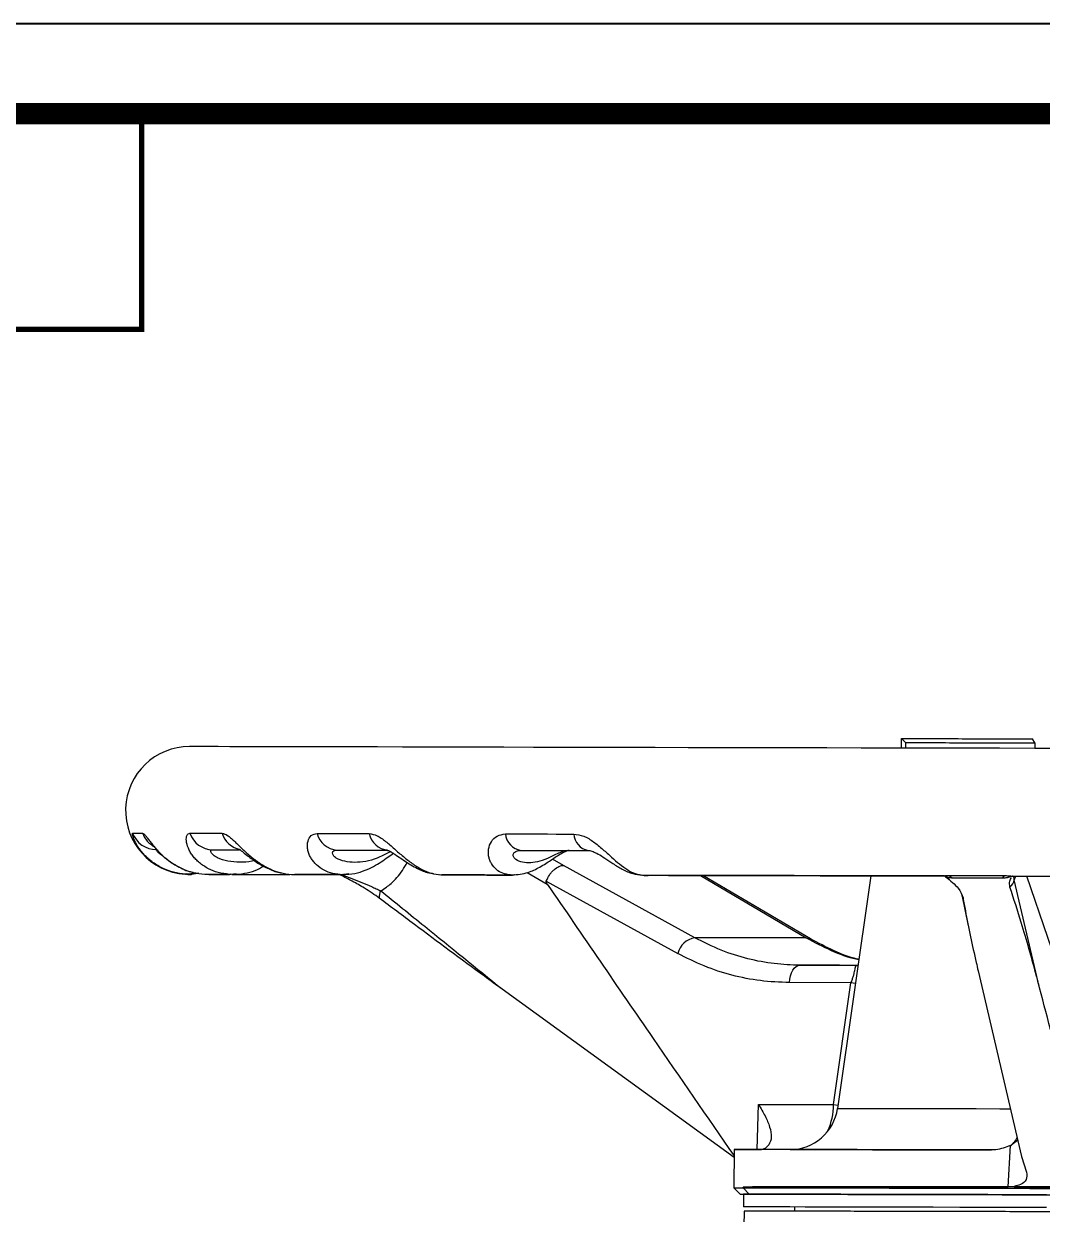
# Model space of a CAD drawing. Header units: millimetres. Extents: x 2642 to 4256, y 821 to 2003.
# Drawn here: x 2862.2 to 3021.6, y 1816.3 to 2002.6 of the extents above; entities that cross this region are included whole.
import ezdxf

# ---------------------------------------------------------------- set-up
doc = ezdxf.new("R2010")
doc.units = ezdxf.units.MM
doc.layers.add('粗实线', color=7, linetype='Continuous', lineweight=40)

# ---------------------------------------------------------------- blocks, each defined once
blk = doc.blocks.new('图框2')
blk.add_line((23795.37, 7810.82), (22181, 7810.82))
at = {"const_width": 3.38}
blk.add_lwpolyline([(23781.31, 7796.75), (22251.31, 7796.75), (22251.31, 6643.63), (23781.31, 6643.63)], close=True, dxfattribs=at)
at = {"const_width": 0.844}
blk.add_lwpolyline([(22420.06, 7796.75), (22420.06, 7763), (22251.31, 7763)], dxfattribs=at)

msp = doc.modelspace()

# ---------------------------------------------------------------- linework, layer by layer
at = {"color": 7, "linetype": 'Continuous', "lineweight": 25}
for p, q in [((2999.527, 1889.229), (2999.53, 1890.725)), ((2999.53, 1890.725), (3000.165, 1890.091)), ((3000.165, 1890.091), (3000.163, 1889.227)), ((3020.435, 1890.062), (3020.041, 1890.688)), ((3020.435, 1890.062), (3020.433, 1889.184)), ((3024.364, 1889.177), (3020.433, 1889.186)), ((2891.706, 1873.324), (2895.952, 1873.315)), ((2911.165, 1873.282), (2919.133, 1873.265)), ((2919.054, 1873.266), (2919.112, 1873.265)), ((2939.98, 1873.221), (2950.462, 1873.198)), ((2950.462, 1873.198), (2950.942, 1873.128)), ((2946.658, 1870.856), (2944.907, 1871.863)), ((2967.182, 1859.559), (2946.658, 1870.856)), ((2887.42, 1869.494), (2887.467, 1869.493)), ((2887.467, 1869.493), (2887.568, 1869.554)), ((2887.594, 1869.495), (2887.553, 1869.495)), ((2887.669, 1869.481), (2887.568, 1869.554)), ((2887.669, 1869.481), (2887.621, 1869.482)), ((2889.557, 1869.639), (2887.669, 1869.481)), ((2887.901, 1869.482), (2888.197, 1869.506)), ((2888.154, 1869.468), (2889.35, 1869.672)), ((2894.344, 1869.473), (2894.643, 1869.538)), ((2895.425, 1869.546), (2894.551, 1869.461)), ((2894.551, 1869.461), (2894.643, 1869.538)), ((2894.723, 1869.453), (2894.927, 1869.453)), ((2904.565, 1869.432), (2904.886, 1869.432)), ((2911.7, 1869.431), (2912.183, 1869.5)), ((2913.053, 1869.558), (2911.891, 1869.421)), ((2911.891, 1869.421), (2912.183, 1869.5)), ((2927.203, 1869.433), (2927.435, 1869.395)), ((2938.34, 1869.371), (2938.976, 1869.443)), ((2940.968, 1869.759), (2944.1, 1867.958)), ((2959.247, 1869.315), (2959.909, 1869.314)), ((2968.064, 1869.298), (2984.651, 1859.522)), ((2985.307, 1859.376), (2968.459, 1869.297)), ((2994.731, 1869.24), (2989.536, 1832.846)), ((3006.286, 1869.216), (3006.446, 1869.101)), ((3007.067, 1868.627), (3006.446, 1869.101)), ((3006.986, 1869.298), (3015.626, 1869.279)), ((3006.986, 1869.297), (3007.477, 1868.947)), ((3007.477, 1868.947), (3015.377, 1868.929)), ((3015.626, 1869.279), (3015.377, 1868.929)), ((3016.908, 1869.2), (3016.858, 1869.193)), ((3017.201, 1868.621), (3017.126, 1869.229)), ((3017.415, 1869.198), (3017.201, 1868.621)), ((3026.493, 1847.687), (3019.147, 1869.195)), ((2943.951, 1868.428), (2964.521, 1857.098)), ((3021.161, 1851.721), (3017.201, 1868.621)), ((3008.964, 1866.269), (3009.99, 1861.436)), ((2983.654, 1855.244), (2992.509, 1855.225)), ((2992.509, 1855.225), (2990.848, 1855.229)), ((2992.731, 1855.228), (2992.509, 1855.225)), ((2992.509, 1855.225), (2992.73, 1855.225)), ((3011.536, 1854.387), (3018.34, 1825.313)), ((2991.64, 1852.511), (2982.009, 1852.531)), ((2988.929, 1833.437), (2991.64, 1852.511)), ((2992.327, 1852.401), (2991.64, 1852.511)), ((2973.332, 1825.151), (2937.043, 1851.483)), ((2976.963, 1826.417), (2977.141, 1833.463)), ((2977.141, 1833.463), (2988.929, 1833.437)), ((2988.929, 1833.437), (2989.606, 1833.336)), ((3016.6, 1827.043), (3017.736, 1827.896)), ((2973.335, 1826.424), (2973.322, 1820.424)), ((2982.138, 1826.406), (2977.614, 1826.415)), ((3016.245, 1820.565), (3016.6, 1827.043)), ((3018.34, 1825.313), (3019.132, 1822.859)), ((2973.322, 1820.424), (2974.32, 1819.422)), ((2974.74, 1820.421), (2974.741, 1820.525)), ((2975.719, 1819.419), (2974.74, 1820.421)), ((3017.159, 1820.63), (3016.245, 1820.565)), ((2974.82, 1819.421), (2974.815, 1817.421)), ((2974.914, 1816.762), (2974.589, 1795.394)), ((2982.815, 1817.404), (2982.814, 1816.745))]:
    msp.add_line(p, q, dxfattribs=at)
at = {"color": 7, "linetype": 'Continuous', "lineweight": 25, "flags": 128}
for points in [[(2999.527, 1889.23), (2994.962, 1889.24), (2987.871, 1889.255), (2980.915, 1889.27), (2974.11, 1889.285), (2967.472, 1889.299), (2961.016, 1889.313), (2954.755, 1889.326), (2948.705, 1889.339), (2942.877, 1889.351), (2937.286, 1889.363), (2931.945, 1889.375), (2926.864, 1889.386), (2922.055, 1889.396), (2917.53, 1889.405), (2913.298, 1889.414), (2909.368, 1889.423), (2905.751, 1889.431), (2902.452, 1889.438), (2899.481, 1889.444), (2896.844, 1889.449), (2894.546, 1889.454), (2892.593, 1889.458), (2890.989, 1889.462), (2889.738, 1889.464), (2888.842, 1889.466), (2888.303, 1889.467), (2888.124, 1889.468)], [(3022.272, 1889.18), (3014.886, 1889.196), (3007.574, 1889.212), (3000.352, 1889.227), (2993.235, 1889.242), (2986.24, 1889.257), (2979.382, 1889.272), (2972.676, 1889.286), (2966.136, 1889.3), (2959.777, 1889.314), (2953.613, 1889.327), (2947.658, 1889.34), (2941.924, 1889.352), (2936.425, 1889.364), (2931.171, 1889.375), (2926.176, 1889.386), (2921.45, 1889.396), (2917.002, 1889.406), (2912.844, 1889.414), (2908.984, 1889.423), (2905.43, 1889.43), (2902.191, 1889.437), (2899.273, 1889.444), (2896.684, 1889.449), (2894.428, 1889.454), (2892.51, 1889.458), (2890.936, 1889.462), (2889.708, 1889.464), (2888.828, 1889.466), (2888.3, 1889.467), (2888.124, 1889.468)], [(2879.204, 1875.928), (2879.338, 1875.927), (2879.489, 1875.927), (2879.657, 1875.927), (2879.842, 1875.926), (2880.045, 1875.926), (2880.264, 1875.925), (2880.501, 1875.925), (2880.755, 1875.924)], [(2888.181, 1875.908), (2888.752, 1875.907), (2889.339, 1875.906), (2889.943, 1875.904), (2890.562, 1875.903), (2891.198, 1875.902), (2891.85, 1875.9), (2892.517, 1875.899), (2893.201, 1875.897)], [(2908.079, 1875.865), (2909.048, 1875.863), (2910.032, 1875.861), (2911.03, 1875.859), (2912.041, 1875.857), (2913.067, 1875.855), (2914.106, 1875.852), (2915.159, 1875.85), (2916.226, 1875.848)], [(2937.542, 1875.802), (2938.844, 1875.799), (2940.157, 1875.797), (2941.481, 1875.794), (2942.815, 1875.791), (2944.161, 1875.788), (2945.517, 1875.785), (2946.884, 1875.782), (2948.261, 1875.779)], [(2888.089, 1869.468), (2888.103, 1869.468), (2888.131, 1869.468), (2888.169, 1869.468), (2888.218, 1869.468), (2888.279, 1869.467), (2888.35, 1869.467), (2888.432, 1869.467)], [(2891.139, 1869.461), (2891.531, 1869.46), (2891.947, 1869.459), (2892.386, 1869.458), (2892.848, 1869.457), (2893.333, 1869.456), (2893.841, 1869.455), (2894.341, 1869.454)], [(2894.844, 1869.454), (2895.801, 1869.452), (2897.924, 1869.447), (2900.296, 1869.442), (2902.912, 1869.437), (2903.825, 1869.435)], [(2904.424, 1869.433), (2905.768, 1869.43), (2908.86, 1869.424), (2911.893, 1869.417)], [(2927.795, 1869.382), (2928.157, 1869.382), (2928.52, 1869.381), (2928.885, 1869.38), (2929.251, 1869.379), (2929.619, 1869.378), (2929.988, 1869.378), (2930.358, 1869.377), (2930.73, 1869.376)], [(2930.73, 1869.376), (2931.69, 1869.374), (2932.66, 1869.372), (2933.638, 1869.37), (2934.625, 1869.368), (2935.621, 1869.366), (2936.626, 1869.363), (2937.639, 1869.361), (2938.661, 1869.359)], [(2968.401, 1869.297), (2971.859, 1869.29), (2977.621, 1869.277)], [(2984.651, 1859.522), (2982.116, 1859.527), (2979.676, 1859.532), (2977.332, 1859.537), (2975.089, 1859.542), (2972.95, 1859.547), (2970.917, 1859.551), (2968.993, 1859.555), (2967.182, 1859.559)], [(2984.651, 1859.522), (2985.007, 1859.494), (2985.305, 1859.377)], [(2982.009, 1852.531), (2982.058, 1853.07), (2982.164, 1853.583), (2982.322, 1854.052), (2982.527, 1854.461), (2982.772, 1854.795), (2983.048, 1855.042), (2983.346, 1855.193), (2983.654, 1855.244)], [(2989.536, 1832.846), (2989.549, 1832.846), (2989.826, 1832.845), (2990.467, 1832.844), (2991.468, 1832.842), (2992.823, 1832.839), (2994.523, 1832.835), (2996.558, 1832.831), (2998.914, 1832.826), (3001.578, 1832.82), (3004.533, 1832.814), (3007.76, 1832.807), (3011.24, 1832.799), (3014.95, 1832.791), (3016.546, 1832.788)], [(3013.655, 1826.338), (3008.994, 1826.348), (3004.534, 1826.357), (3000.298, 1826.366), (2996.307, 1826.375), (2992.582, 1826.383), (2989.142, 1826.39), (2986.004, 1826.397), (2983.184, 1826.403), (2980.697, 1826.408), (2978.556, 1826.413), (2976.77, 1826.417), (2975.35, 1826.42), (2974.303, 1826.422), (2973.634, 1826.424), (2973.347, 1826.424), (2973.442, 1826.424), (2973.92, 1826.423), (2974.778, 1826.421), (2976.011, 1826.419), (2977.614, 1826.415)], [(2973.322, 1820.424), (2973.422, 1820.424), (2973.89, 1820.423), (2974.74, 1820.421)], [(2974.74, 1820.421), (2975.96, 1820.419), (2977.534, 1820.415), (2979.453, 1820.411), (2981.709, 1820.406), (2984.29, 1820.401), (2987.184, 1820.394), (2990.377, 1820.388), (2993.852, 1820.38), (2997.594, 1820.372), (3001.584, 1820.364), (3005.803, 1820.355), (3010.229, 1820.345), (3014.841, 1820.335), (3019.617, 1820.325), (3024.534, 1820.314)], [(2974.741, 1820.525), (2975.961, 1820.522), (2977.534, 1820.519), (2979.453, 1820.514), (2981.709, 1820.51), (2984.29, 1820.504), (2987.184, 1820.498), (2990.377, 1820.491), (2993.853, 1820.484), (2997.595, 1820.476), (3001.585, 1820.467), (3005.803, 1820.458), (3010.229, 1820.448), (3014.841, 1820.439), (3019.617, 1820.428), (3024.534, 1820.418)], [(3017.159, 1820.63), (3018.714, 1820.627), (3020.285, 1820.624), (3021.869, 1820.62), (3023.467, 1820.617), (3025.078, 1820.614), (3026.7, 1820.61), (3028.334, 1820.607), (3029.977, 1820.603)], [(2974.32, 1819.422), (2974.418, 1819.422), (2974.88, 1819.421), (2975.719, 1819.419)], [(3022.256, 1819.319), (3017.577, 1819.329), (3013.044, 1819.339), (3008.68, 1819.348), (3004.504, 1819.357), (3000.537, 1819.366), (2996.798, 1819.374), (2993.304, 1819.381), (2990.073, 1819.388), (2987.119, 1819.395), (2984.456, 1819.4), (2982.099, 1819.405), (2980.056, 1819.41), (2978.339, 1819.414), (2976.956, 1819.416), (2975.912, 1819.419), (2975.214, 1819.42), (2974.864, 1819.421), (2974.82, 1819.421)], [(2975.719, 1819.419), (2976.923, 1819.417), (2978.475, 1819.413), (2980.369, 1819.409), (2982.595, 1819.404), (2985.142, 1819.399), (2987.997, 1819.393), (2991.147, 1819.386), (2994.577, 1819.379), (2998.269, 1819.371), (3002.206, 1819.362), (3006.368, 1819.353), (3010.735, 1819.344), (3015.286, 1819.334), (3019.998, 1819.324), (3024.849, 1819.314)], [(3022.252, 1817.319), (3017.573, 1817.329), (3013.04, 1817.339), (3008.675, 1817.348), (3004.5, 1817.357), (3000.533, 1817.366), (2996.794, 1817.374), (2993.3, 1817.381), (2990.068, 1817.388), (2987.114, 1817.395), (2984.452, 1817.4), (2982.094, 1817.405), (2980.052, 1817.41), (2978.335, 1817.414), (2976.951, 1817.417), (2975.908, 1817.419), (2975.209, 1817.42), (2974.859, 1817.421), (2974.815, 1817.421)]]:
    msp.add_lwpolyline(points, dxfattribs=at)
at = {"color": 7, "linetype": 'Continuous', "lineweight": 25}
for centre, radius, start, end in [((2888.103, 1879.468), 10, 89.87751, 266.08698), ((2882.938, 1877.333), 3.99, 200.62584, 269.83577), ((2884.487, 1877.313), 3.982, 200.40752, 242.70913), ((2891.776, 1877.116), 3.793, 198.57422, 268.9394), ((2896.757, 1877.026), 3.731, 197.60616, 258.75408), ((2911.38, 1876.674), 3.399, 193.76926, 266.38233), ((2919.413, 1876.509), 3.255, 191.71062, 265.05504), ((2940.462, 1876.117), 2.936, 186.15778, 260.55338), ((2951.067, 1875.943), 2.811, 183.34508, 257.57607), ((2888.103, 1879.468), 10, 267.23859, 269.87751), ((2888.347, 1960.491), 91.024, 269.83269, 269.88273), ((3015.399, 1868.9), 1.823, 308.25504, 351.17437), ((2919.717, 1865.991), 1.913, 152.36136, 187.28594), ((3010.41, 1866.619), 1.488, 193.75442, 213.93144), ((2967.85, 1856.167), 3.457, 101.14062, 164.37777), ((2977.783, 1833.678), 11.149, 336.94632, 358.7596), ((2982.112, 1833.906), 7.5, 269.87751, 351.87751), ((3013.377, 1830.573), 4.862, 309.67622, 331.69155)]:
    msp.add_arc(centre, radius, start, end, dxfattribs=at)
for points, knots in [([(2999.53, 1890.725), (3002.897, 1890.719), (3009.645, 1890.707), (3016.571, 1890.695), (3020.041, 1890.688)], [0, 0, 0, 0, 0.4988559, 1, 1, 1, 1]), ([(3000.165, 1890.091), (3003.491, 1890.087), (3010.161, 1890.078), (3017.005, 1890.068), (3020.435, 1890.062)], [0, 0, 0, 0, 0.498853, 1, 1, 1, 1]), ([(2887.467, 1869.493), (2886.845, 1869.572), (2885.635, 1869.726), (2883.908, 1870.377), (2882.628, 1871.132), (2881.734, 1871.846), (2881.141, 1872.408), (2880.62, 1872.995), (2880.018, 1873.806), (2879.477, 1874.777), (2879.148, 1875.724), (2879.185, 1875.86), (2879.204, 1875.928)], [0, 0, 0, 0, 0.12815128, 0.24968425, 0.38014414, 0.44118834, 0.49971966, 0.56356941, 0.62458975, 0.74964254, 0.87500653, 1, 1, 1, 1]), ([(2880.755, 1875.924), (2880.875, 1875.859), (2881.053, 1875.761), (2881.461, 1875.234), (2881.823, 1874.752), (2882.258, 1874.189), (2882.75, 1873.595), (2883.316, 1872.979), (2884.128, 1872.193), (2885.065, 1871.45), (2886.105, 1870.806), (2887.211, 1870.247), (2888.685, 1869.706), (2889.894, 1869.559), (2890.514, 1869.483)], [0, 0, 0, 0, 0.1244726, 0.1859089, 0.2498878, 0.3111053, 0.3751889, 0.4362181, 0.5000981, 0.6195311, 0.6833816, 0.7502528, 0.8718565, 1, 1, 1, 1]), ([(2894.344, 1869.473), (2893.754, 1869.546), (2892.602, 1869.691), (2891.004, 1870.333), (2889.858, 1871.086), (2889.097, 1871.8), (2888.614, 1872.363), (2888.218, 1872.953), (2887.807, 1873.768), (2887.552, 1874.747), (2887.647, 1875.703), (2888.003, 1875.84), (2888.181, 1875.908)], [0, 0, 0, 0, 0.1280635, 0.2496605, 0.3801541, 0.4411983, 0.4997165, 0.5635714, 0.6245804, 0.7496419, 0.8750131, 1, 1, 1, 1]), ([(2893.201, 1875.897), (2893.474, 1875.831), (2893.882, 1875.732), (2894.551, 1875.198), (2895.084, 1874.712), (2895.664, 1874.143), (2896.273, 1873.545), (2896.93, 1872.925), (2897.828, 1872.136), (2898.808, 1871.392), (2899.854, 1870.748), (2900.944, 1870.192), (2902.362, 1869.658), (2903.491, 1869.52), (2904.07, 1869.449)], [0, 0, 0, 0, 0.1244778, 0.1858957, 0.249876, 0.3110978, 0.3752041, 0.4362225, 0.5001072, 0.6195243, 0.6833849, 0.7502763, 0.8719414, 1, 1, 1, 1]), ([(2911.7, 1869.431), (2911.18, 1869.5), (2910.167, 1869.635), (2908.808, 1870.27), (2907.877, 1871.02), (2907.302, 1871.735), (2906.964, 1872.299), (2906.721, 1872.89), (2906.532, 1873.71), (2906.582, 1874.695), (2907.098, 1875.659), (2907.752, 1875.797), (2908.079, 1875.865)], [0, 0, 0, 0, 0.12798414, 0.24964221, 0.38016298, 0.44120626, 0.49971221, 0.56357312, 0.62457328, 0.74964181, 0.87501882, 1, 1, 1, 1]), ([(2916.226, 1875.848), (2916.635, 1875.781), (2917.247, 1875.68), (2918.132, 1875.142), (2918.8, 1874.651), (2919.485, 1874.079), (2920.167, 1873.476), (2920.868, 1872.853), (2921.787, 1872.062), (2922.74, 1871.317), (2923.717, 1870.674), (2924.711, 1870.12), (2925.972, 1869.592), (2926.939, 1869.462), (2927.435, 1869.395)], [0, 0, 0, 0, 0.124482, 0.1858845, 0.2498661, 0.3110911, 0.3752157, 0.4362261, 0.5001158, 0.6195186, 0.6833865, 0.7502937, 0.8720137, 1, 1, 1, 1]), ([(2938.34, 1869.371), (2937.928, 1869.436), (2937.124, 1869.564), (2936.102, 1870.191), (2935.453, 1870.939), (2935.107, 1871.654), (2934.939, 1872.218), (2934.867, 1872.811), (2934.916, 1873.634), (2935.272, 1874.624), (2936.178, 1875.595), (2937.088, 1875.733), (2937.542, 1875.802)], [0, 0, 0, 0, 0.1279194, 0.2496295, 0.3801702, 0.4412122, 0.4997079, 0.5635745, 0.6245684, 0.7496421, 0.8750234, 1, 1, 1, 1]), ([(2948.261, 1875.779), (2948.779, 1875.708), (2949.819, 1875.566), (2951.376, 1874.591), (2952.819, 1873.392), (2954.159, 1872.157), (2955.454, 1871.028), (2956.684, 1870.139), (2957.898, 1869.513), (2958.634, 1869.389), (2959.011, 1869.325)], [0, 0, 0, 0, 0.1246272, 0.2497104, 0.374925, 0.4997457, 0.6192737, 0.7500197, 0.8719212, 1, 1, 1, 1]), ([(2882.67, 1873.705), (2882.667, 1873.705), (2882.632, 1873.706), (2882.704, 1873.607), (2882.885, 1873.384), (2883.209, 1873.04), (2883.82, 1872.441), (2884.853, 1871.55), (2886.529, 1870.545), (2887.871, 1869.887), (2888.647, 1869.787), (2888.659, 1869.786)], [0, 0, 0, 0, 0.0081114, 0.0768965, 0.1482933, 0.2252732, 0.308902, 0.5022082, 0.7321601, 0.9958891, 1, 1, 1, 1]), ([(2883.93, 1872.399), (2883.869, 1872.429), (2883.556, 1872.582), (2883.168, 1872.917), (2882.884, 1873.271), (2882.912, 1873.319), (2882.926, 1873.343)], [0, 0, 0, 0, 0.0737246, 0.3731715, 0.686422, 1, 1, 1, 1]), ([(2898.231, 1871.644), (2898.105, 1871.608), (2897.351, 1871.392), (2895.95, 1871.351), (2894.113, 1871.487), (2892.684, 1871.922), (2891.821, 1872.453), (2891.444, 1872.896), (2891.412, 1873.254), (2891.608, 1873.301), (2891.706, 1873.324)], [0, 0, 0, 0, 0.0384572, 0.2309424, 0.4234302, 0.6153121, 0.715823, 0.807692, 0.9037958, 1, 1, 1, 1]), ([(2895.927, 1873.4), (2895.924, 1873.398), (2895.915, 1873.391), (2896.118, 1873.241), (2896.564, 1872.888), (2897.261, 1872.335), (2898.532, 1871.394), (2900.139, 1870.472), (2901.646, 1869.81), (2902.39, 1869.722), (2902.497, 1869.709)], [0, 0, 0, 0, 0.0566036, 0.1417938, 0.2232337, 0.3716522, 0.4790812, 0.7518494, 0.9644763, 1, 1, 1, 1]), ([(2919.626, 1873.002), (2919.492, 1872.947), (2919.113, 1872.792), (2918.364, 1872.394), (2917.167, 1871.87), (2915.675, 1871.443), (2913.976, 1871.292), (2912.377, 1871.453), (2911.195, 1871.881), (2910.581, 1872.413), (2910.428, 1872.855), (2910.637, 1873.213), (2910.989, 1873.259), (2911.165, 1873.282)], [0, 0, 0, 0, 0.03766201, 0.10619711, 0.17487785, 0.31226406, 0.44993761, 0.58761295, 0.72485502, 0.79674458, 0.86245319, 0.93119068, 1, 1, 1, 1]), ([(2912.128, 1869.416), (2912.75, 1869.454), (2913.922, 1869.525), (2915.535, 1870.041), (2916.901, 1870.683), (2918.091, 1871.402), (2919.151, 1872.149), (2919.74, 1872.569), (2920.016, 1872.767)], [0, 0, 0, 0, 0.2160598, 0.4068002, 0.5722695, 0.7235056, 0.870023, 1, 1, 1, 1]), ([(2918.699, 1873.305), (2918.747, 1873.318), (2918.839, 1873.342), (2919.146, 1873.252), (2919.55, 1873.054), (2920.155, 1872.689), (2920.903, 1872.175), (2922.147, 1871.316), (2923.657, 1870.425), (2925.197, 1869.735), (2926.021, 1869.639), (2926.257, 1869.612)], [0, 0, 0, 0, 0.0795455, 0.1530718, 0.2224941, 0.2889953, 0.4105927, 0.4994512, 0.7335913, 0.9237047, 1, 1, 1, 1]), ([(2938.633, 1869.359), (2939.461, 1869.442), (2940.919, 1869.588), (2942.669, 1870.435), (2944.052, 1871.272), (2945.114, 1872.008), (2946.065, 1872.627), (2946.719, 1872.986), (2947.213, 1873.177), (2947.405, 1873.195), (2947.504, 1873.205)], [0, 0, 0, 0, 0.2415564, 0.4249346, 0.5252436, 0.6744027, 0.7537852, 0.8323048, 0.9129608, 1, 1, 1, 1]), ([(2947.522, 1873.205), (2947.258, 1873.182), (2946.732, 1873.136), (2945.855, 1872.783), (2944.962, 1872.343), (2943.829, 1871.809), (2942.55, 1871.386), (2941.163, 1871.234), (2939.913, 1871.394), (2939.058, 1871.821), (2938.736, 1872.353), (2938.816, 1872.794), (2939.254, 1873.151), (2939.738, 1873.198), (2939.98, 1873.221)], [0, 0, 0, 0, 0.0625989, 0.1249044, 0.1872263, 0.2496806, 0.3746119, 0.4998044, 0.6249986, 0.7497987, 0.815171, 0.8749227, 0.9374287, 1, 1, 1, 1]), ([(2950.133, 1873.238), (2950.294, 1873.24), (2950.624, 1873.245), (2951.276, 1873.055), (2952.122, 1872.646), (2953.188, 1871.966), (2954.452, 1871.093), (2955.914, 1870.204), (2957.449, 1869.514), (2958.461, 1869.415), (2958.93, 1869.368)], [0, 0, 0, 0, 0.0763522, 0.1570102, 0.2470379, 0.356597, 0.4925526, 0.6555134, 0.8402738, 1, 1, 1, 1]), ([(2894.911, 1869.453), (2896.114, 1869.542), (2897.824, 1869.669), (2899.281, 1870.527), (2899.712, 1870.782)], [0, 0, 0, 0, 0.7035476, 1, 1, 1, 1]), ([(2918.023, 1866.879), (2918.326, 1867.065), (2918.893, 1867.413), (2919.745, 1868.11), (2920.949, 1869.258), (2921.689, 1870.494), (2922.195, 1871.337)], [0, 0, 0, 0, 0.18369133, 0.34422859, 0.55221589, 1, 1, 1, 1]), ([(2943.951, 1868.428), (2944.104, 1868.749), (2944.339, 1869.244), (2944.786, 1869.822), (2945.279, 1870.331), (2945.864, 1870.722), (2946.336, 1870.85), (2946.568, 1870.861), (2946.635, 1870.857), (2946.658, 1870.856)], [0, 0, 0, 0, 0.2389954, 0.3678324, 0.4996781, 0.7489725, 0.9246806, 0.9739408, 1, 1, 1, 1]), ([(2890.514, 1869.483), (2891.059, 1869.481), (2892.15, 1869.478), (2893.612, 1869.474), (2894.344, 1869.473)], [0, 0, 0, 0, 0.4994057, 1, 1, 1, 1]), ([(2894.551, 1869.461), (2893.822, 1869.463), (2892.361, 1869.467), (2891.27, 1869.47), (2890.724, 1869.471)], [0, 0, 0, 0, 0.4994071, 1, 1, 1, 1]), ([(2904.07, 1869.449), (2905.257, 1869.446), (2907.633, 1869.44), (2910.343, 1869.434), (2911.7, 1869.431)], [0, 0, 0, 0, 0.4994067, 1, 1, 1, 1]), ([(2911.891, 1869.421), (2910.539, 1869.424), (2907.956, 1869.43), (2905.69, 1869.435), (2904.61, 1869.438)], [0, 0, 0, 0, 0.523527, 1, 1, 1, 1]), ([(2917.82, 1865.749), (2917.068, 1866.273), (2915.783, 1867.169), (2913.647, 1868.378), (2912.368, 1869.036), (2911.75, 1869.353)], [0, 0, 0, 0, 0.4211571, 0.7205143, 1, 1, 1, 1]), ([(2911.903, 1869.42), (2912.973, 1869.007), (2914.593, 1868.382), (2916.374, 1867.655), (2917.222, 1867.273), (2917.629, 1867.078), (2917.841, 1866.972), (2917.949, 1866.918), (2918.003, 1866.89), (2918.017, 1866.882), (2918.021, 1866.88), (2918.022, 1866.879), (2918.022, 1866.879), (2918.023, 1866.879)], [0, 0, 0, 0, 0.49197562, 0.74489765, 0.87175356, 0.93563258, 0.96773802, 0.99159295, 0.99772437, 0.99934206, 0.99978984, 0.99992413, 1, 1, 1, 1]), ([(2927.435, 1869.395), (2929.182, 1869.391), (2932.68, 1869.383), (2936.452, 1869.375), (2938.34, 1869.371)], [0, 0, 0, 0, 0.4994076, 1, 1, 1, 1]), ([(2938.498, 1869.362), (2936.618, 1869.366), (2932.853, 1869.374), (2929.362, 1869.382), (2927.614, 1869.386)], [0, 0, 0, 0, 0.4994087, 1, 1, 1, 1]), ([(2938.498, 1869.362), (2938.652, 1869.372), (2938.835, 1869.384), (2938.956, 1869.435), (2938.976, 1869.443)], [0, 0, 0, 0, 0.8392278, 1, 1, 1, 1]), ([(2958.818, 1869.349), (2958.725, 1869.355), (2958.593, 1869.363), (2958.451, 1869.393), (2958.409, 1869.401)], [0, 0, 0, 0, 0.7059466, 1, 1, 1, 1]), ([(2959.011, 1869.325), (2962.626, 1869.317), (2969.893, 1869.301), (2981.515, 1869.276), (2993.631, 1869.25), (3002.051, 1869.231), (3006.281, 1869.222)], [0, 0, 0, 0, 0.2462727, 0.4950304, 0.7462729, 1, 1, 1, 1]), ([(3006.286, 1869.216), (3003.083, 1869.222), (2996.665, 1869.236), (2987.929, 1869.255), (2980.008, 1869.272), (2972.876, 1869.287), (2965.891, 1869.302), (2961.396, 1869.312), (2959.148, 1869.317)], [0, 0, 0, 0, 0.1923729, 0.3854946, 0.5383615, 0.6912284, 0.8456142, 1, 1, 1, 1]), ([(3006.281, 1869.222), (3006.29, 1869.231), (3006.306, 1869.244), (3006.457, 1869.275), (3006.677, 1869.293), (3006.873, 1869.298), (3006.973, 1869.298), (3006.986, 1869.298)], [0, 0, 0, 0, 0.3360223, 0.5579813, 0.7819403, 0.9725676, 1, 1, 1, 1]), ([(3006.281, 1869.222), (3006.392, 1869.166), (3006.665, 1869.025), (3007.103, 1868.955), (3007.404, 1868.948), (3007.477, 1868.947)], [0, 0, 0, 0, 0.33920621, 0.83862702, 1, 1, 1, 1]), ([(3006.447, 1869.101), (3007.201, 1868.505), (3008.547, 1867.44), (3008.983, 1866.293), (3009.175, 1865.788)], [0, 0, 0, 0, 0.55969458, 1, 1, 1, 1]), ([(3015.377, 1868.929), (3015.63, 1868.94), (3016.109, 1868.961), (3016.549, 1869.123), (3016.757, 1869.2)], [0, 0, 0, 0, 0.5274406, 1, 1, 1, 1]), ([(3015.626, 1869.279), (3015.726, 1869.278), (3015.928, 1869.275), (3016.216, 1869.256), (3016.498, 1869.228), (3016.659, 1869.209), (3016.744, 1869.201), (3016.757, 1869.2)], [0, 0, 0, 0, 0.2100208, 0.4214812, 0.6107455, 0.9424452, 1, 1, 1, 1]), ([(3016.528, 1867.469), (3016.479, 1867.79), (3016.398, 1868.321), (3016.664, 1868.805), (3016.77, 1868.996)], [0, 0, 0, 0, 0.6047847, 1, 1, 1, 1]), ([(3016.757, 1869.2), (3019.393, 1869.194), (3024.664, 1869.183), (3029.995, 1869.172), (3032.659, 1869.166)], [0, 0, 0, 0, 0.5001571, 1, 1, 1, 1]), ([(3016.858, 1869.193), (3019.473, 1869.187), (3024.7, 1869.176), (3029.986, 1869.165), (3032.628, 1869.159)], [0, 0, 0, 0, 0.5001595, 1, 1, 1, 1]), ([(2944.1, 1867.958), (2944.07, 1868.003), (2944.009, 1868.097), (2943.951, 1868.227), (2943.934, 1868.335), (2943.938, 1868.392), (2943.948, 1868.42), (2943.951, 1868.428)], [0, 0, 0, 0, 0.3325712, 0.6879646, 0.8313814, 0.949784, 1, 1, 1, 1]), ([(2944.1, 1867.958), (2949.614, 1859.895), (2959.33, 1845.69), (2969.106, 1831.551), (2973.333, 1825.438)], [0, 0, 0, 0, 0.5675786, 1, 1, 1, 1]), ([(3021.161, 1851.721), (3020.982, 1852.401), (3020.085, 1855.799), (3018.614, 1861.048), (3017.129, 1865.619), (3016.528, 1867.469)], [0, 0, 0, 0, 0.1295721, 0.6478768, 1, 1, 1, 1]), ([(2937.043, 1851.483), (2936.118, 1852.159), (2931.495, 1855.541), (2925.045, 1860.3), (2919.642, 1864.375), (2917.82, 1865.749)], [0, 0, 0, 0, 0.14213623, 0.71070448, 1, 1, 1, 1]), ([(2937.043, 1851.483), (2933, 1854.753), (2926.659, 1859.882), (2920.32, 1865.017), (2918.023, 1866.879)], [0, 0, 0, 0, 0.6374709, 1, 1, 1, 1]), ([(3009.175, 1865.788), (3009.297, 1865.113), (3009.906, 1861.741), (3010.716, 1857.939), (3011.438, 1854.812), (3011.536, 1854.387)], [0, 0, 0, 0, 0.1776255, 0.8881599, 1, 1, 1, 1]), ([(2983.654, 1855.244), (2982.313, 1855.293), (2979.575, 1855.393), (2975.452, 1856.197), (2971.258, 1857.501), (2968.558, 1858.865), (2967.182, 1859.559)], [0, 0, 0, 0, 0.2354209, 0.48057, 0.7354347, 1, 1, 1, 1]), ([(2984.651, 1859.522), (2985.944, 1858.839), (2988.483, 1857.498), (2991.258, 1856.451), (2992.715, 1856.164), (2992.86, 1856.136)], [0, 0, 0, 0, 0.4830694, 0.9484274, 1, 1, 1, 1]), ([(2992.864, 1856.164), (2992.782, 1856.181), (2991.446, 1856.457), (2988.894, 1857.464), (2986.504, 1858.738), (2985.307, 1859.376)], [0, 0, 0, 0, 0.0316795, 0.5146214, 1, 1, 1, 1]), ([(2982.009, 1852.531), (2980.488, 1852.59), (2977.455, 1852.708), (2972.992, 1853.62), (2968.644, 1855.011), (2965.895, 1856.402), (2964.521, 1857.098)], [0, 0, 0, 0, 0.2514799, 0.5012785, 0.7507527, 1, 1, 1, 1]), ([(2991.64, 1852.511), (2991.715, 1852.689), (2991.861, 1853.037), (2992.034, 1853.57), (2992.156, 1854.052), (2992.271, 1854.606), (2992.358, 1855.109), (2992.458, 1855.186), (2992.509, 1855.225)], [0, 0, 0, 0, 0.1251651, 0.2440023, 0.362149, 0.4834229, 0.7377951, 1, 1, 1, 1]), ([(3028.992, 1821.806), (3027.687, 1826.787), (3025.076, 1836.75), (3022.466, 1846.731), (3021.161, 1851.721)], [0, 0, 0, 0, 0.4999998, 1, 1, 1, 1]), ([(2977.141, 1833.463), (2977.514, 1832.853), (2978.257, 1831.636), (2978.965, 1829.907), (2979.322, 1828.288), (2978.958, 1827.512), (2978.777, 1827.124)], [0, 0, 0, 0, 0.2505535, 0.5002592, 0.7500542, 1, 1, 1, 1]), ([(2977.614, 1826.415), (2977.917, 1826.489), (2978.305, 1826.583), (2978.692, 1827.027), (2978.777, 1827.124)], [0, 0, 0, 0, 0.7808049, 1, 1, 1, 1]), ([(2982.176, 1826.405), (2982.153, 1826.405), (2982.04, 1826.406), (2982.686, 1826.404), (2984.164, 1826.401), (2986.572, 1826.396), (2989.786, 1826.389), (2993.766, 1826.38), (2998.39, 1826.371), (3003.563, 1826.359), (3008.643, 1826.349), (3012.166, 1826.341), (3013.656, 1826.338)], [0, 0, 0, 0, 0.0298522, 0.1417815, 0.2546514, 0.3682744, 0.4818904, 0.5947604, 0.7066966, 0.8153979, 0.9219292, 1, 1, 1, 1]), ([(3016.6, 1827.043), (3015.844, 1826.746), (3014.875, 1826.367), (3013.874, 1826.343), (3013.655, 1826.338)], [0, 0, 0, 0, 0.7807887, 1, 1, 1, 1]), ([(3019.132, 1822.859), (3019.174, 1822.452), (3019.251, 1821.698), (3018.396, 1820.926), (3017.513, 1820.715), (3017.159, 1820.63)], [0, 0, 0, 0, 0.413014, 0.7645313, 1, 1, 1, 1]), ([(3016.245, 1820.565), (3014.387, 1820.568), (3010.673, 1820.572), (3005.369, 1820.576), (3000.306, 1820.578), (2995.593, 1820.579), (2991.299, 1820.577), (2987.402, 1820.573), (2983.901, 1820.568), (2980.338, 1820.559), (2976.989, 1820.545), (2975.494, 1820.531), (2974.741, 1820.525)], [0, 0, 0, 0, 0.0890148, 0.1780296, 0.2696304, 0.3612313, 0.4502461, 0.5392609, 0.6308618, 0.7224627, 0.8600618, 1, 1, 1, 1])]:
    msp.add_open_spline(points, degree=3, knots=knots, dxfattribs=at)
for points in [[(2990.848, 1855.229), (2989.527, 1855.232), (2986.886, 1855.237), (2984.731, 1855.242), (2983.654, 1855.244)], [(3121.714, 1816.448), (3121.592, 1816.449), (3121.35, 1816.449), (3119.4, 1816.453), (3116.324, 1816.46), (3112.061, 1816.469), (3106.713, 1816.48), (3100.364, 1816.494), (3093.125, 1816.509), (3085.119, 1816.526), (3076.483, 1816.545), (3067.365, 1816.564), (3057.922, 1816.584), (3048.314, 1816.605), (3038.706, 1816.626), (3029.262, 1816.646), (3020.145, 1816.665), (3011.509, 1816.684), (3003.503, 1816.701), (2996.264, 1816.716), (2989.915, 1816.73), (2984.567, 1816.741), (2980.303, 1816.751), (2977.227, 1816.757), (2975.278, 1816.761), (2975.035, 1816.762), (2974.914, 1816.762)], [(3048.314, 1816.605), (3045.456, 1816.611), (3039.74, 1816.623), (3031.313, 1816.641), (3023.176, 1816.659), (3015.47, 1816.675), (3008.326, 1816.691), (3001.866, 1816.704), (2996.2, 1816.717), (2991.428, 1816.727), (2987.623, 1816.735), (2984.878, 1816.741), (2983.138, 1816.745), (2982.922, 1816.745), (2982.814, 1816.745)]]:
    msp.add_open_spline(points, degree=3, dxfattribs=at)

# ---------------------------------------------------------------- block references
at = {"layer": '粗实线', "linetype": 'ByBlock'}
msp.add_blockref('图框2', (-19539.444, -5808.216), dxfattribs=at)

doc.saveas('drawing.dxf')
